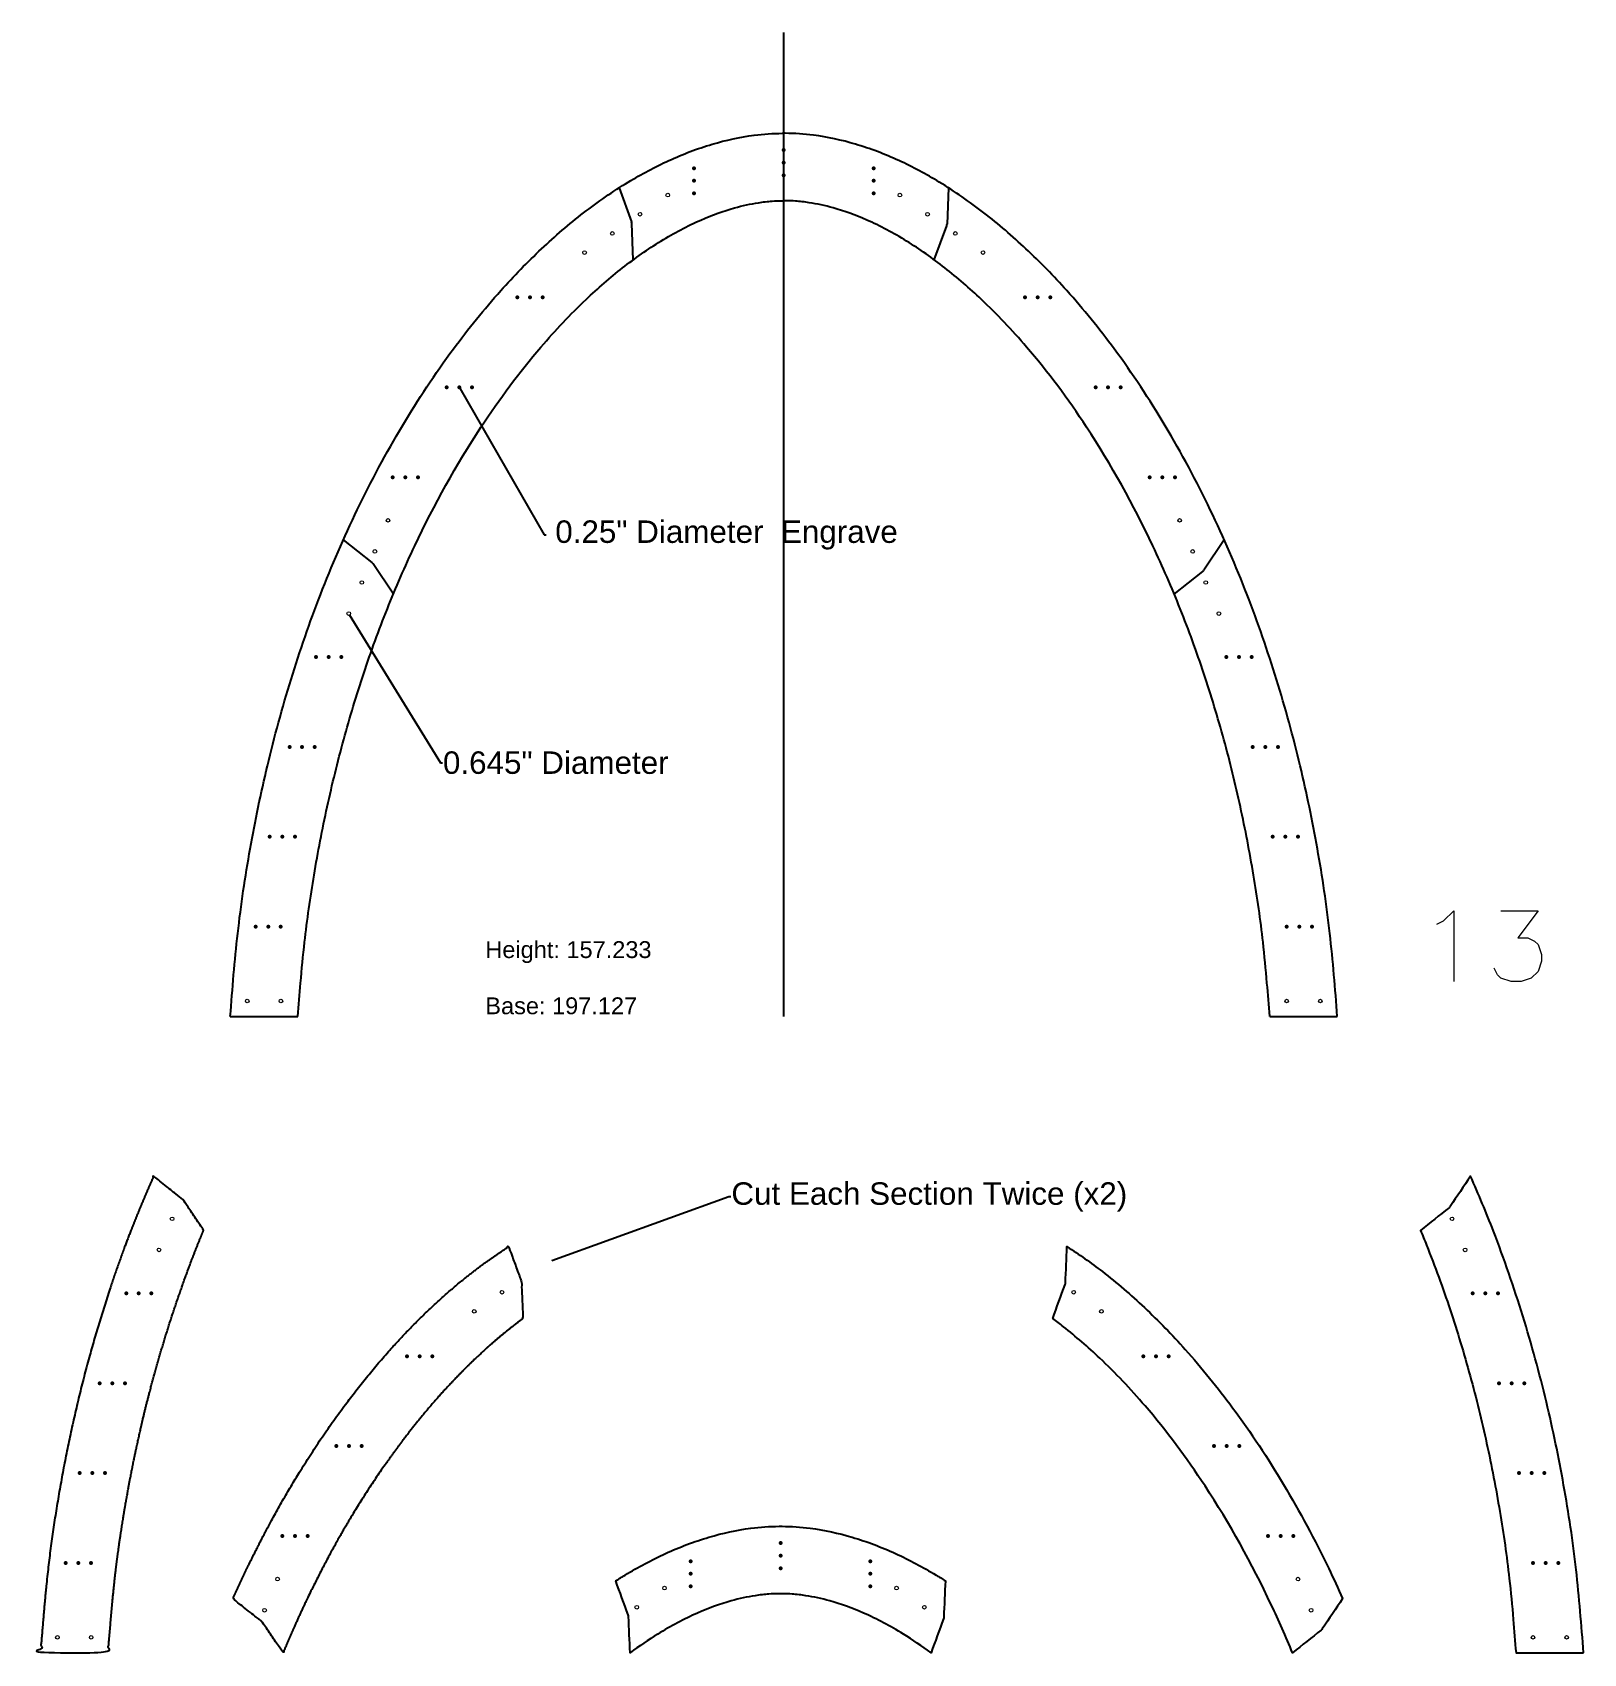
# Model space of a CAD drawing. Header units: inches. Extents: x 1 to 277, y 3 to 291.
import ezdxf
from ezdxf import colors
from ezdxf.entities.mleader import LeaderData, LeaderLine
from ezdxf.math import Vec2, Vec3

# ---------------------------------------------------------------- set-up
doc = ezdxf.new("R2010")
doc.units = ezdxf.units.IN
doc.header["$MEASUREMENT"] = 0
for name, color, linetype, lineweight in [('Annotation', 7, 'Continuous', 9), ('Drilling', 3, 'Continuous', 13), ('Engrave', 4, 'Continuous', 50)]:
    doc.layers.add(name, color=color, linetype=linetype, lineweight=lineweight)
doc.styles.get("Standard").update_dxf_attribs({"font": 'Arial.ttf'})

# ---------------------------------------------------------------- blocks, each defined once
blk = doc.blocks.new('*U75')
at = {"layer": 'Engrave'}
blk.add_point((0, 0), dxfattribs=at)
blk = doc.blocks.new('*U77')
at = {"layer": 'Engrave', "color": 0, "linetype": 'ByBlock', "lineweight": -2, "transparency": 16777216}
for p in [(0, 0), (2.25, 0), (4.5, 0)]:
    blk.add_blockref('*U75', p, dxfattribs=at)
blk = doc.blocks.new('*U78')
at = {"layer": 'Engrave'}
blk.add_point((0, 0), dxfattribs=at)
blk = doc.blocks.new('*U79')
at = {"layer": 'Engrave', "color": 0, "linetype": 'ByBlock', "lineweight": -2, "transparency": 16777216}
for p in [(0, 0), (2.25, 0), (4.5, 0)]:
    blk.add_blockref('*U78', p, dxfattribs=at)
blk = doc.blocks.new('*U80')
at = {"layer": 'Engrave'}
blk.add_point((0, 0), dxfattribs=at)
blk = doc.blocks.new('*U81')
at = {"layer": 'Engrave', "color": 0, "linetype": 'ByBlock', "lineweight": -2, "transparency": 16777216}
for p in [(0, 0), (2.25, 0), (4.5, 0)]:
    blk.add_blockref('*U80', p, dxfattribs=at)
blk = doc.blocks.new('*U82')
at = {"layer": 'Engrave'}
blk.add_point((0, 0), dxfattribs=at)
blk = doc.blocks.new('*U83')
at = {"layer": 'Engrave', "color": 0, "linetype": 'ByBlock', "lineweight": -2, "transparency": 16777216}
for p in [(0, 0), (2.25, 0), (4.5, 0)]:
    blk.add_blockref('*U82', p, dxfattribs=at)
blk = doc.blocks.new('*U84')
at = {"layer": 'Engrave'}
blk.add_point((0, 0), dxfattribs=at)
blk = doc.blocks.new('*U85')
at = {"layer": 'Engrave', "color": 0, "linetype": 'ByBlock', "lineweight": -2, "transparency": 16777216}
for p in [(0, 0), (2.25, 0), (4.5, 0)]:
    blk.add_blockref('*U84', p, dxfattribs=at)
blk = doc.blocks.new('*U86')
at = {"layer": 'Engrave'}
blk.add_point((0, 0), dxfattribs=at)
blk = doc.blocks.new('*U87')
at = {"layer": 'Engrave', "color": 0, "linetype": 'ByBlock', "lineweight": -2, "transparency": 16777216}
for p in [(0, 0), (2.25, 0), (4.5, 0)]:
    blk.add_blockref('*U86', p, dxfattribs=at)
blk = doc.blocks.new('*U88')
at = {"layer": 'Engrave'}
blk.add_point((0, 0), dxfattribs=at)
blk = doc.blocks.new('*U89')
at = {"layer": 'Engrave', "color": 0, "linetype": 'ByBlock', "lineweight": -2, "transparency": 16777216}
for p in [(0, 0), (2.25, 0), (4.5, 0)]:
    blk.add_blockref('*U88', p, dxfattribs=at)
blk = doc.blocks.new('*U90')
at = {"layer": 'Engrave'}
blk.add_point((0, 0), dxfattribs=at)
blk = doc.blocks.new('*U91')
at = {"layer": 'Engrave', "color": 0, "linetype": 'ByBlock', "lineweight": -2, "transparency": 16777216}
for p in [(0, 0), (2.25, 0), (4.5, 0)]:
    blk.add_blockref('*U90', p, dxfattribs=at)
blk = doc.blocks.new('*U92')
at = {"layer": 'Engrave'}
blk.add_point((0, 0), dxfattribs=at)
blk = doc.blocks.new('*U93')
at = {"layer": 'Engrave', "color": 0, "linetype": 'ByBlock', "lineweight": -2, "transparency": 16777216}
for p in [(0, 0), (2.25, 0), (4.5, 0)]:
    blk.add_blockref('*U92', p, dxfattribs=at)
blk = doc.blocks.new('*U94')
at = {"layer": 'Engrave'}
blk.add_point((0, 0), dxfattribs=at)
blk = doc.blocks.new('*U95')
at = {"layer": 'Engrave', "color": 0, "linetype": 'ByBlock', "lineweight": -2, "transparency": 16777216}
for p in [(0, 0), (2.25, 0), (4.5, 0)]:
    blk.add_blockref('*U94', p, dxfattribs=at)
blk = doc.blocks.new('*U96')
at = {"layer": 'Engrave'}
blk.add_point((0, 0), dxfattribs=at)
blk = doc.blocks.new('*U97')
at = {"layer": 'Engrave', "color": 0, "linetype": 'ByBlock', "lineweight": -2, "transparency": 16777216}
for p in [(0, 0), (2.25, 0), (4.5, 0)]:
    blk.add_blockref('*U96', p, dxfattribs=at)
blk = doc.blocks.new('*U98')
at = {"layer": 'Engrave'}
blk.add_point((0, 0), dxfattribs=at)
blk = doc.blocks.new('*U99')
at = {"layer": 'Engrave', "color": 0, "linetype": 'ByBlock', "lineweight": -2, "transparency": 16777216}
for p in [(0, 0), (2.25, 0), (4.5, 0)]:
    blk.add_blockref('*U98', p, dxfattribs=at)
blk = doc.blocks.new('*U100')
at = {"layer": 'Engrave'}
blk.add_point((0, 0), dxfattribs=at)
blk = doc.blocks.new('*U101')
at = {"layer": 'Engrave', "color": 0, "linetype": 'ByBlock', "lineweight": -2, "transparency": 16777216}
for p in [(0, 0), (2.25, 0), (4.5, 0)]:
    blk.add_blockref('*U100', p, dxfattribs=at)
blk = doc.blocks.new('*U102')
at = {"layer": 'Engrave'}
blk.add_point((0, 0), dxfattribs=at)
blk = doc.blocks.new('*U103')
at = {"layer": 'Engrave', "color": 0, "linetype": 'ByBlock', "lineweight": -2, "transparency": 16777216}
for p in [(0, 0), (2.25, 0), (4.5, 0)]:
    blk.add_blockref('*U102', p, dxfattribs=at)
blk = doc.blocks.new('*U104')
at = {"layer": 'Engrave'}
blk.add_point((0, 0), dxfattribs=at)
blk = doc.blocks.new('*U105')
at = {"layer": 'Engrave', "color": 0, "linetype": 'ByBlock', "lineweight": -2, "transparency": 16777216}
for p in [(0, 0), (2.25, 0), (4.5, 0)]:
    blk.add_blockref('*U104', p, dxfattribs=at)
blk = doc.blocks.new('*U106')
at = {"layer": 'Engrave'}
blk.add_point((0, 0), dxfattribs=at)
blk = doc.blocks.new('*U107')
at = {"layer": 'Engrave', "color": 0, "linetype": 'ByBlock', "lineweight": -2, "transparency": 16777216}
for p in [(0, 0), (2.25, 0), (4.5, 0)]:
    blk.add_blockref('*U106', p, dxfattribs=at)
blk = doc.blocks.new('*U108')
at = {"layer": 'Engrave'}
blk.add_point((0, 0), dxfattribs=at)
blk = doc.blocks.new('*U109')
at = {"layer": 'Engrave', "color": 0, "linetype": 'ByBlock', "lineweight": -2, "transparency": 16777216}
for p in [(0, 0), (2.25, 0), (4.5, 0)]:
    blk.add_blockref('*U108', p, dxfattribs=at)
blk = doc.blocks.new('*U110')
at = {"layer": 'Engrave'}
blk.add_point((0, 0), dxfattribs=at)
blk = doc.blocks.new('*U111')
at = {"layer": 'Engrave', "color": 0, "linetype": 'ByBlock', "lineweight": -2, "transparency": 16777216}
for p in [(0, 0), (2.25, 0), (4.5, 0)]:
    blk.add_blockref('*U110', p, dxfattribs=at)
blk = doc.blocks.new('*U112')
at = {"layer": 'Engrave'}
blk.add_point((0, 0), dxfattribs=at)
blk = doc.blocks.new('*U113')
at = {"layer": 'Engrave', "color": 0, "linetype": 'ByBlock', "lineweight": -2, "transparency": 16777216}
for p in [(0, 0), (2.25, 0), (4.5, 0)]:
    blk.add_blockref('*U112', p, dxfattribs=at)
blk = doc.blocks.new('*U114')
at = {"layer": 'Engrave'}
blk.add_point((0, 0), dxfattribs=at)
blk = doc.blocks.new('*U115')
at = {"layer": 'Engrave', "color": 0, "linetype": 'ByBlock', "lineweight": -2, "transparency": 16777216}
for p in [(0, 0), (2.25, 0), (4.5, 0)]:
    blk.add_blockref('*U114', p, dxfattribs=at)
blk = doc.blocks.new('*U116')
at = {"layer": 'Engrave'}
blk.add_point((0, 0), dxfattribs=at)
blk = doc.blocks.new('*U117')
at = {"layer": 'Engrave', "color": 0, "linetype": 'ByBlock', "lineweight": -2, "transparency": 16777216}
for p in [(0, 0), (2.25, 0), (4.5, 0)]:
    blk.add_blockref('*U116', p, dxfattribs=at)
blk = doc.blocks.new('*U118')
at = {"layer": 'Engrave'}
blk.add_point((0, 0), dxfattribs=at)
blk = doc.blocks.new('*U119')
at = {"layer": 'Engrave', "color": 0, "linetype": 'ByBlock', "lineweight": -2, "transparency": 16777216}
for p in [(0, 0), (2.25, 0), (4.5, 0)]:
    blk.add_blockref('*U118', p, dxfattribs=at)
blk = doc.blocks.new('*U120')
at = {"layer": 'Engrave'}
blk.add_point((0, 0), dxfattribs=at)
blk = doc.blocks.new('*U121')
at = {"layer": 'Engrave', "color": 0, "linetype": 'ByBlock', "lineweight": -2, "transparency": 16777216}
for p in [(0, 0), (2.25, 0), (4.5, 0)]:
    blk.add_blockref('*U120', p, dxfattribs=at)
blk = doc.blocks.new('*U122')
at = {"layer": 'Engrave'}
blk.add_point((0, 0), dxfattribs=at)
blk = doc.blocks.new('*U123')
at = {"layer": 'Engrave', "color": 0, "linetype": 'ByBlock', "lineweight": -2, "transparency": 16777216}
for p in [(0, 0), (2.25, 0), (4.5, 0)]:
    blk.add_blockref('*U122', p, dxfattribs=at)
blk = doc.blocks.new('*U124')
at = {"layer": 'Engrave'}
blk.add_point((0, 0), dxfattribs=at)
blk = doc.blocks.new('*U125')
at = {"layer": 'Engrave', "color": 0, "linetype": 'ByBlock', "lineweight": -2, "transparency": 16777216}
for p in [(0, 0), (2.25, 0), (4.5, 0)]:
    blk.add_blockref('*U124', p, dxfattribs=at)
blk = doc.blocks.new('*U126')
at = {"layer": 'Engrave'}
blk.add_point((0, 0), dxfattribs=at)
blk = doc.blocks.new('*U127')
at = {"layer": 'Engrave', "color": 0, "linetype": 'ByBlock', "lineweight": -2, "transparency": 16777216}
for p in [(0, 0), (2.25, 0), (4.5, 0)]:
    blk.add_blockref('*U126', p, dxfattribs=at)
blk = doc.blocks.new('*U128')
at = {"layer": 'Engrave'}
blk.add_point((0, 0), dxfattribs=at)
blk = doc.blocks.new('*U129')
at = {"layer": 'Engrave', "color": 0, "linetype": 'ByBlock', "lineweight": -2, "transparency": 16777216}
for p in [(0, 0), (2.25, 0), (4.5, 0)]:
    blk.add_blockref('*U128', p, dxfattribs=at)
blk = doc.blocks.new('*U130')
at = {"layer": 'Engrave'}
blk.add_point((0, 0), dxfattribs=at)
blk = doc.blocks.new('*U131')
at = {"layer": 'Engrave', "color": 0, "linetype": 'ByBlock', "lineweight": -2, "transparency": 16777216}
for p in [(0, 0), (2.25, 0), (4.5, 0)]:
    blk.add_blockref('*U130', p, dxfattribs=at)
blk = doc.blocks.new('*U132')
at = {"layer": 'Engrave'}
blk.add_point((0, 0), dxfattribs=at)
blk = doc.blocks.new('*U133')
at = {"layer": 'Engrave', "color": 0, "linetype": 'ByBlock', "lineweight": -2, "transparency": 16777216}
for p in [(0, 0), (2.25, 0), (4.5, 0)]:
    blk.add_blockref('*U132', p, dxfattribs=at)
blk = doc.blocks.new('*U134')
at = {"layer": 'Engrave'}
blk.add_point((0, 0), dxfattribs=at)
blk = doc.blocks.new('*U135')
at = {"layer": 'Engrave', "color": 0, "linetype": 'ByBlock', "lineweight": -2, "transparency": 16777216}
for p in [(0, 0), (2.25, 0), (4.5, 0)]:
    blk.add_blockref('*U134', p, dxfattribs=at)
blk = doc.blocks.new('*U136')
at = {"layer": 'Engrave'}
blk.add_point((0, 0), dxfattribs=at)
blk = doc.blocks.new('*U137')
at = {"layer": 'Engrave', "color": 0, "linetype": 'ByBlock', "lineweight": -2, "transparency": 16777216}
for p in [(0, 0), (2.25, 0), (4.5, 0)]:
    blk.add_blockref('*U136', p, dxfattribs=at)
blk = doc.blocks.new('*U138')
at = {"layer": 'Engrave'}
blk.add_point((0, 0), dxfattribs=at)
blk = doc.blocks.new('*U139')
at = {"layer": 'Engrave', "color": 0, "linetype": 'ByBlock', "lineweight": -2, "transparency": 16777216}
for p in [(0, 0), (2.25, 0), (4.5, 0)]:
    blk.add_blockref('*U138', p, dxfattribs=at)
blk = doc.blocks.new('*U140')
at = {"layer": 'Engrave'}
blk.add_point((0, 0), dxfattribs=at)
blk = doc.blocks.new('*U141')
at = {"layer": 'Engrave', "color": 0, "linetype": 'ByBlock', "lineweight": -2, "transparency": 16777216}
for p in [(0, 0), (2.25, 0), (4.5, 0)]:
    blk.add_blockref('*U140', p, dxfattribs=at)
blk = doc.blocks.new('*U142')
at = {"layer": 'Engrave'}
blk.add_point((0, 0), dxfattribs=at)
blk = doc.blocks.new('*U143')
at = {"layer": 'Engrave', "color": 0, "linetype": 'ByBlock', "lineweight": -2, "transparency": 16777216}
for p in [(0, 0), (2.25, 0), (4.5, 0)]:
    blk.add_blockref('*U142', p, dxfattribs=at)
blk = doc.blocks.new('*U144')
at = {"layer": 'Engrave'}
blk.add_point((0, 0), dxfattribs=at)
blk = doc.blocks.new('*U145')
at = {"layer": 'Engrave', "color": 0, "linetype": 'ByBlock', "lineweight": -2, "transparency": 16777216}
for p in [(0, 0), (2.25, 0), (4.5, 0)]:
    blk.add_blockref('*U144', p, dxfattribs=at)
blk = doc.blocks.new('*U146')
at = {"layer": 'Engrave'}
blk.add_point((0, 0), dxfattribs=at)
blk = doc.blocks.new('*U147')
at = {"layer": 'Engrave', "color": 0, "linetype": 'ByBlock', "lineweight": -2, "transparency": 16777216}
for p in [(0, 0), (2.25, 0), (4.5, 0)]:
    blk.add_blockref('*U146', p, dxfattribs=at)

msp = doc.modelspace()

# ---------------------------------------------------------------- linework, layer by layer
for p, q in [((134.87, 116), (134.87, 291.19)), ((105.53, 263.51), (107.74, 257.45)), ((164.22, 263.51), (163.94, 257.07)), ((108.08, 250.71), (107.8, 257.15)), ((161.67, 250.71), (163.88, 256.77)), ((56.44, 200.84), (61.52, 196.81)), ((213.3, 200.84), (209.68, 195.46)), ((65.35, 191.2), (61.73, 196.58)), ((204.39, 191.2), (209.47, 195.24)), ((36.31, 116), (48.35, 116)), ((221.4, 116), (233.43, 116))]:
    msp.add_line(p, q)
for points, knots in [([(36.31, 116), (36.7, 120.94), (37.48, 130.94), (39.72, 145.84), (42.84, 160.94), (46.97, 176.06), (52.24, 191.32), (58.8, 206.46), (66.64, 221.14), (75.25, 234.16), (83.69, 244.6), (91.51, 252.65), (99.08, 259.16), (106.67, 264.43), (114.35, 268.55), (121.87, 271.43), (128.71, 272.92), (133.02, 273.22), (134.78, 273.23), (134.87, 273.23)], [0, 0, 0, 0, 23.44273, 47.487903, 71.286521, 96.431532, 121.649261, 147.658623, 174.450728, 200.344127, 221.48075, 237.901014, 253.431589, 268.680568, 281.563585, 294.589825, 306.676829, 314.590596, 315.007716, 315.007716, 315.007716, 315.007716]), ([(233.43, 116), (233.05, 120.94), (232.27, 130.94), (230.03, 145.84), (226.91, 160.94), (222.77, 176.06), (217.5, 191.32), (210.95, 206.46), (203.11, 221.14), (194.5, 234.16), (186.06, 244.6), (178.23, 252.65), (170.66, 259.16), (163.07, 264.43), (155.4, 268.55), (147.88, 271.43), (141.03, 272.92), (136.72, 273.22), (134.96, 273.23), (134.87, 273.23)], [0, 0, 0, 0, 23.44273, 47.487903, 71.286521, 96.431532, 121.649261, 147.658623, 174.450728, 200.344127, 221.48075, 237.901014, 253.431589, 268.680568, 281.563585, 294.589825, 306.676829, 314.590596, 315.007716, 315.007716, 315.007716, 315.007716]), ([(48.35, 116), (48.51, 118), (48.66, 119.98), (49.04, 124.4), (49.27, 126.83), (49.77, 131.2), (50.02, 133.19), (50.58, 137.18), (50.9, 139.18), (51.57, 143.21), (51.94, 145.24), (52.72, 149.3), (53.13, 151.31), (54.45, 157.34), (55.43, 161.33), (57.6, 169.25), (58.79, 173.18), (61.37, 180.95), (62.77, 184.79), (65.79, 192.35), (67.42, 196.09), (72.63, 207.12), (76.55, 214.21), (84.24, 225.92), (87.81, 230.71), (94.2, 238.17), (96.88, 241.01), (101.79, 245.64), (103.95, 247.52), (108.39, 251), (110.68, 252.6), (115.33, 255.48), (117.71, 256.74), (122.1, 258.67), (124.1, 259.4), (127.53, 260.35), (128.95, 260.66), (131.17, 261), (131.99, 261.09), (133.33, 261.19), (133.85, 261.22), (134.54, 261.23), (134.71, 261.23), (134.87, 261.23)], [1.482851, 1.482851, 1.482851, 1.482851, 11.025856, 11.025856, 23.067177, 23.067177, 33.114905, 33.114905, 43.162632, 43.162632, 53.382703, 53.382703, 63.602775, 63.602775, 84.042917, 84.042917, 104.483059, 104.483059, 124.923201, 124.923201, 145.363343, 145.363343, 186.243628, 186.243628, 216.79706, 216.79706, 237.233315, 237.233315, 252.514679, 252.514679, 267.796044, 267.796044, 283.077409, 283.077409, 295.84059, 295.84059, 304.969616, 304.969616, 310.381352, 310.381352, 313.838933, 313.838933, 314.952382, 314.952382, 314.952382, 314.952382]), ([(221.4, 116), (221.24, 118), (221.08, 119.98), (220.7, 124.4), (220.47, 126.83), (219.98, 131.2), (219.73, 133.19), (219.16, 137.18), (218.85, 139.18), (218.17, 143.21), (217.81, 145.24), (217.03, 149.3), (216.61, 151.31), (215.3, 157.34), (214.32, 161.33), (212.15, 169.25), (210.96, 173.18), (208.37, 180.95), (206.98, 184.79), (203.95, 192.35), (202.33, 196.09), (197.11, 207.12), (193.2, 214.21), (185.5, 225.92), (181.94, 230.71), (175.54, 238.17), (172.86, 241.01), (167.96, 245.64), (165.8, 247.52), (161.35, 251), (159.07, 252.6), (154.41, 255.48), (152.04, 256.74), (147.65, 258.67), (145.64, 259.4), (142.22, 260.35), (140.8, 260.66), (138.58, 261), (137.76, 261.09), (136.41, 261.19), (135.89, 261.22), (135.21, 261.23), (135.04, 261.23), (134.87, 261.23)], [1.482851, 1.482851, 1.482851, 1.482851, 11.025856, 11.025856, 23.067177, 23.067177, 33.114905, 33.114905, 43.162632, 43.162632, 53.382703, 53.382703, 63.602775, 63.602775, 84.042917, 84.042917, 104.483059, 104.483059, 124.923201, 124.923201, 145.363343, 145.363343, 186.243628, 186.243628, 216.79706, 216.79706, 237.233315, 237.233315, 252.514679, 252.514679, 267.796044, 267.796044, 283.077409, 283.077409, 295.84059, 295.84059, 304.969616, 304.969616, 310.381352, 310.381352, 313.838933, 313.838933, 314.952382, 314.952382, 314.952382, 314.952382]), ([(277.28, 2.71), (273.27, 2.71), (269.26, 2.71), (265.25, 2.71), (265.09, 4.71), (264.93, 6.69), (264.55, 11.11), (264.32, 13.54), (263.83, 17.92), (263.58, 19.9), (263.01, 23.89), (262.7, 25.89), (262.02, 29.92), (261.66, 31.96), (260.88, 36.01), (260.46, 38.02), (259.15, 44.05), (258.17, 48.04), (256, 55.96), (254.81, 59.89), (252.22, 67.66), (250.83, 71.5), (248.96, 76.16), (248.61, 77.04), (248.24, 77.92), (249.94, 79.26), (251.63, 80.61), (253.32, 81.95), (253.4, 82.02), (253.47, 82.09), (253.53, 82.18), (254.74, 83.97), (255.94, 85.76), (257.15, 87.55), (258.59, 84.34), (262, 76.17), (266.62, 62.77), (270.76, 47.65), (273.88, 32.55), (276.12, 17.65), (276.9, 7.65), (277.28, 2.71)], [0, 0, 0, 0, 1, 1, 1, 10.543005, 10.543005, 22.584326, 22.584326, 32.632054, 32.632054, 42.679781, 42.679781, 52.899853, 52.899853, 63.119924, 63.119924, 83.560066, 83.560066, 104.000208, 104.000208, 124.44035, 124.44035, 129.196148, 129.196148, 129.196148, 130.196148, 130.196148, 130.196148, 130.500871, 130.500871, 130.500871, 131.500871, 131.500871, 131.500871, 148.177081, 173.394811, 198.539822, 222.338439, 246.383613, 269.826342, 269.826342, 269.826342, 269.826342]), ([(185.02, 68.57), (185.02, 68.47), (185, 68.37), (184.96, 68.27), (184.22, 66.25), (183.49, 64.23), (182.75, 62.21), (183.39, 61.74), (184.02, 61.26), (186.88, 59.02), (189.04, 57.15), (193.94, 52.51), (196.63, 49.67), (203.02, 42.22), (206.58, 37.42), (214.28, 25.72), (218.2, 18.62), (223.01, 8.45), (224.27, 5.59), (225.47, 2.71), (227.17, 4.06), (228.86, 5.4), (230.55, 6.75), (230.63, 6.81), (230.7, 6.89), (230.76, 6.97), (231.97, 8.76), (233.18, 10.56), (234.38, 12.35), (233.58, 14.15), (230.37, 21.07), (224.19, 32.64), (215.58, 45.67), (207.14, 56.1), (199.32, 64.16), (192.24, 70.24), (187.46, 73.63), (185.3, 75.02), (185.21, 72.87), (185.11, 70.72), (185.02, 68.57)], [0, 0, 0, 0, 0.306314, 0.306314, 0.306314, 1.306314, 1.306314, 1.306314, 5.642364, 5.642364, 20.923729, 20.923729, 41.359984, 41.359984, 71.913416, 71.913416, 112.7937, 112.7937, 128.478044, 128.478044, 128.478044, 129.478044, 129.478044, 129.478044, 129.782767, 129.782767, 129.782767, 130.782767, 130.782767, 130.782767, 140.115918, 166.908023, 192.801422, 213.938045, 230.358309, 245.888885, 258.057818, 258.057818, 258.057818, 259.057818, 259.057818, 259.057818, 259.057818]), ([(107.17, 9.46), (107.2, 9.36), (107.22, 9.26), (107.23, 9.16), (107.32, 7.01), (107.41, 4.86), (107.5, 2.71), (109.12, 3.9), (110.76, 5.01), (114.76, 7.48), (117.13, 8.74), (121.52, 10.67), (123.53, 11.4), (126.95, 12.36), (128.37, 12.66), (130.59, 13), (131.41, 13.1), (132.75, 13.19), (133.28, 13.22), (133.96, 13.23), (134.13, 13.23), (134.3, 13.23), (134.46, 13.23), (134.63, 13.23), (135.31, 13.22), (135.84, 13.19), (137.18, 13.1), (138, 13), (140.22, 12.66), (141.64, 12.36), (145.06, 11.4), (147.07, 10.67), (151.46, 8.74), (153.83, 7.48), (157.83, 5.01), (159.47, 3.9), (161.09, 2.71), (161.83, 4.73), (162.57, 6.75), (163.3, 8.77), (163.34, 8.87), (163.36, 8.97), (163.36, 9.07), (163.45, 11.22), (163.55, 13.37), (163.64, 15.52), (163.09, 15.87), (160.23, 17.65), (154.82, 20.56), (147.3, 23.43), (140.46, 24.92), (136.14, 25.22), (134.38, 25.23), (134.3, 25.23), (134.21, 25.23), (132.45, 25.22), (128.13, 24.92), (121.29, 23.43), (113.77, 20.56), (108.36, 17.65), (105.5, 15.87), (104.95, 15.52), (105.69, 13.5), (106.43, 11.48), (107.17, 9.46)], [0, 0, 0, 0, 0.306314, 0.306314, 0.306314, 1.306314, 1.306314, 1.306314, 12.251628, 12.251628, 27.532993, 27.532993, 40.296174, 40.296174, 49.4252, 49.4252, 54.836936, 54.836936, 58.294517, 58.294517, 59.407966, 59.407966, 59.407966, 60.521416, 60.521416, 63.978997, 63.978997, 69.390732, 69.390732, 78.519759, 78.519759, 91.28294, 91.28294, 106.564305, 106.564305, 117.509619, 117.509619, 117.509619, 118.509619, 118.509619, 118.509619, 118.815933, 118.815933, 118.815933, 119.815933, 119.815933, 119.815933, 122.895978, 135.778995, 148.805235, 160.892239, 168.806006, 169.223126, 169.223126, 169.223126, 169.640247, 177.554014, 189.641017, 202.667258, 215.550275, 218.63032, 218.63032, 218.63032, 219.63032, 219.63032, 219.63032, 219.63032])]:
    msp.add_open_spline(points, degree=3, knots=knots)
for points in [[(107.8, 257.15), (107.8, 257.26), (107.78, 257.36), (107.74, 257.45)], [(163.88, 256.77), (163.92, 256.86), (163.94, 256.97), (163.94, 257.07)], [(61.73, 196.58), (61.67, 196.67), (61.6, 196.74), (61.52, 196.81)], [(209.47, 195.24), (209.55, 195.3), (209.62, 195.38), (209.68, 195.46)]]:
    msp.add_open_spline(points, degree=3)
for points, weights, knots in [([(31.57, 77.92), (31.2, 77.04), (30.84, 76.16), (28.98, 71.5), (27.59, 67.66), (25, 59.89), (23.81, 55.96), (21.64, 48.04), (20.66, 44.05), (19.35, 38.02), (18.93, 36.01), (18.15, 31.96), (17.79, 29.92), (17.11, 25.89), (16.8, 23.89), (16.23, 19.9), (15.98, 17.92), (15.49, 13.54), (15.26, 11.11), (14.88, 6.69), (14.72, 4.71), (14.56, 2.71), (10.55, 2.71), (6.54, 2.71), (2.53, 2.71), (2.91, 7.65), (3.69, 17.65), (5.93, 32.55), (9.05, 47.65), (13.19, 62.77), (17.81, 76.17), (21.22, 84.34), (22.66, 87.55), (24.35, 86.21), (26.04, 84.86), (27.73, 83.52), (27.81, 83.45), (27.88, 83.38), (27.94, 83.29), (29.15, 81.5), (30.36, 79.71), (31.57, 77.92)], [1, 1, 1, 1, 1, 1, 1, 1, 1, 1, 1, 1, 1, 1, 1, 1, 1, 1, 1, 1, 1, 1, 1, 1, 1, 1, 1, 1, 1, 1, 1, 1, 1, 1, 1, 1, 0.992216577777, 0.992216577777, 1, 1, 1, 1], [0, 0, 0, 0, 4.755798, 4.755798, 25.19594, 25.19594, 45.636082, 45.636082, 66.076225, 66.076225, 76.296296, 76.296296, 86.516367, 86.516367, 96.564094, 96.564094, 106.611822, 106.611822, 118.653143, 118.653143, 128.196148, 128.196148, 128.196148, 129.196148, 129.196148, 129.196148, 152.638878, 176.684052, 200.482669, 225.62768, 250.845409, 267.52162, 267.52162, 267.52162, 268.52162, 268.52162, 268.52162, 268.827534, 268.827534, 268.827534, 269.827534, 269.827534, 269.827534, 269.827534]), ([(42.08, 8.09), (43.29, 6.3), (44.5, 4.5), (45.71, 2.71), (46.91, 5.59), (48.17, 8.45), (52.99, 18.62), (56.9, 25.72), (64.6, 37.42), (68.16, 42.22), (72.85, 47.68), (75.45, 50.62), (78.18, 53.4), (82.14, 57.15), (84.3, 59.02), (87.16, 61.26), (87.79, 61.74), (88.43, 62.21), (88.34, 64.36), (88.25, 66.51), (88.16, 68.66), (88.15, 68.76), (88.13, 68.86), (88.1, 68.96), (87.36, 70.98), (86.62, 73), (85.88, 75.02), (83.72, 73.63), (78.94, 70.24), (71.87, 64.16), (64.04, 56.1), (55.6, 45.67), (46.99, 32.64), (40.81, 21.07), (37.6, 14.15), (36.8, 12.35), (38.49, 11), (40.18, 9.66), (41.88, 8.31), (41.96, 8.25), (42.02, 8.17), (42.08, 8.09)], [1, 1, 1, 1, 1, 1, 1, 1, 1, 1, 1, 1, 1, 1, 1, 1, 1, 1, 1, 1, 1, 1, 1, 1, 1, 1, 1, 1, 1, 1, 1, 1, 1, 1, 1, 1, 1, 1, 1, 0.992216577777, 0.992216577777, 1], [0, 0, 0, 0, 1, 1, 1, 16.684344, 16.684344, 57.564629, 57.564629, 88.118061, 88.118061, 94.946936, 108.554316, 108.554316, 123.83568, 123.83568, 128.171731, 128.171731, 128.171731, 129.171731, 129.171731, 129.171731, 129.478044, 129.478044, 129.478044, 130.478044, 130.478044, 130.478044, 142.646978, 158.177553, 174.597818, 195.73444, 221.627839, 248.419944, 257.753096, 257.753096, 257.753096, 258.753096, 258.753096, 258.753096, 259.05901, 259.05901, 259.05901, 259.05901])]:
    msp.add_rational_spline(points, weights, degree=3, knots=knots)
at = {"layer": 'Annotation'}
for points in [[(251.16, 132.42), (252.36, 133.02), (254.16, 134.82), (254.16, 122.22)], [(262.56, 134.82), (269.17, 134.82), (265.57, 130.02), (267.37, 130.02), (268.57, 129.42), (269.17, 128.82), (269.77, 127.02), (269.77, 125.82), (269.17, 124.02), (267.97, 122.82), (266.17, 122.22), (264.37, 122.22), (262.56, 122.82), (261.96, 123.42), (261.36, 124.62)]]:
    msp.add_lwpolyline(points, dxfattribs=at)
at = {"layer": 'Drilling'}
for centre in [(114.21, 262.23), (155.54, 262.23), (109.27, 258.82), (160.47, 258.82), (104.34, 255.41), (165.41, 255.41), (99.4, 252), (170.35, 252), (64.39, 204.32), (205.36, 204.32), (62.06, 198.79), (207.68, 198.79), (59.74, 193.26), (210.01, 193.26), (57.41, 187.73), (212.34, 187.73), (39.33, 118.75), (45.33, 118.75), (224.41, 118.75), (230.41, 118.75), (25.95, 79.97), (253.86, 79.97), (23.62, 74.44), (256.19, 74.44), (84.69, 66.91), (186.49, 66.91), (79.75, 63.5), (191.43, 63.5), (44.74, 15.83), (113.63, 14.23), (154.96, 14.23), (226.44, 15.83), (42.42, 10.29), (108.69, 10.82), (159.9, 10.82), (228.77, 10.29), (5.54, 5.46), (11.54, 5.46), (268.27, 5.46), (274.27, 5.46)]:
    msp.add_circle(centre, 0.323, dxfattribs=at)

# ---------------------------------------------------------------- block references
at = {"layer": 'Engrave', "rotation": 270}
for name, p in [('*U93', (134.87, 270.23)), ('*U91', (118.87, 267.02)), ('*U129', (134.3, 22.23)), ('*U127', (118.3, 19.02))]:
    msp.add_blockref(name, p, dxfattribs=at)
at = {"layer": 'Engrave', "xscale": -1, "rotation": 90}
for name, p in [('*U111', (134.87, 270.23)), ('*U109', (150.87, 267.02)), ('*U133', (134.3, 22.23)), ('*U131', (150.3, 19.02))]:
    msp.add_blockref(name, p, dxfattribs=at)
at = {"layer": 'Engrave'}
for name, p in [('*U89', (87.42, 244)), ('*U87', (74.87, 228)), ('*U85', (65.23, 212)), ('*U83', (51.57, 180)), ('*U81', (46.86, 164)), ('*U79', (43.31, 148)), ('*U77', (40.81, 132)), ('*U119', (17.78, 66.71)), ('*U125', (67.78, 55.5)), ('*U117', (13.07, 50.71)), ('*U123', (55.22, 39.5)), ('*U115', (9.52, 34.71)), ('*U121', (45.58, 23.5)), ('*U113', (7.02, 18.71))]:
    msp.add_blockref(name, p, dxfattribs=at)
at = {"layer": 'Engrave', "xscale": -1}
for name, p in [('*U107', (182.32, 244)), ('*U105', (194.88, 228)), ('*U103', (204.52, 212)), ('*U101', (218.17, 180)), ('*U99', (222.89, 164)), ('*U97', (226.44, 148)), ('*U95', (228.94, 132)), ('*U147', (262.02, 66.71)), ('*U139', (203.4, 55.5)), ('*U145', (266.74, 50.71)), ('*U137', (215.96, 39.5)), ('*U143', (270.29, 34.71)), ('*U135', (225.6, 23.5)), ('*U141', (272.79, 18.71))]:
    msp.add_blockref(name, p, dxfattribs=at)

# ---------------------------------------------------------------- texts
at = {"layer": 'Annotation', "insert": (81.73, 129.4), "char_height": 3, "attachment_point": 1}
msp.add_mtext_dynamic_manual_height_columns('Height: 157.233\\P \\PBase: 197.127', width=45.2102, gutter_width=1, heights=[0], dxfattribs=at)

# ---------------------------------------------------------------- leaders
at = {"layer": 'Annotation'}
ml = msp.add_multileader_mtext('Standard', dxfattribs=at)
ml.set_content('\\A1; 0.25" Diameter  Engrave', color=256)
ml.set_leader_properties()
ml.build(insert=Vec2(0, 0))
ml.multileader.update_dxf_attribs({"text_right_attachment_type": 6, "dogleg_length": 0.36, "arrow_head_size": 0.18})
ctx = ml.context
ctx.base_point, ctx.arrow_head_size, ctx.landing_gap_size, ctx.plane_origin = Vec3(92.54, 201.73), 0.18, 0.09, Vec3(217.72, 181.03)
ctx.right_attachment = 6
notes = []
notes.append((ctx, [(1, (1, 1, 0), (92.18, 201.73), (1, 0), 0.36, [(0, [(77.12, 228)], 0, [])])]))
ctx.mtext.insert, ctx.mtext.flow_direction = Vec3(92.63, 204.31), 5
ml = msp.add_multileader_mtext('Standard', dxfattribs=at)
ml.set_content('\\A1;0.645" Diameter', color=256)
ml.set_leader_properties()
ml.build(insert=Vec2(0, 0))
ml.multileader.update_dxf_attribs({"text_right_attachment_type": 6, "dogleg_length": 0.36, "arrow_head_size": 0.18})
ctx = ml.context
ctx.base_point, ctx.arrow_head_size, ctx.landing_gap_size, ctx.plane_origin = Vec3(74.09, 161.17), 0.18, 0.09, Vec3(199.28, 140.46)
ctx.right_attachment = 6
notes.append((ctx, [(1, (1, 1, 0), (73.73, 161.17), (1, 0), 0.36, [(0, [(57.41, 187.73)], 0, [])])]))
ctx.mtext.insert, ctx.mtext.flow_direction = Vec3(74.18, 163.19), 5
ml = msp.add_multileader_mtext('Standard', dxfattribs=at)
ml.set_content('\\A1;Cut Each Section Twice (x2) ', color=256)
ml.set_leader_properties()
ml.build(insert=Vec2(0, 0))
ml.multileader.update_dxf_attribs({"text_right_attachment_type": 6, "dogleg_length": 0.36, "arrow_head_size": 0.18})
ctx = ml.context
ctx.base_point, ctx.arrow_head_size, ctx.landing_gap_size, ctx.plane_origin = Vec3(125.45, 83.93), 0.18, 0.09, Vec3(260.99, 48.69)
ctx.right_attachment = 6
notes.append((ctx, [(1, (1, 1, 0), (125.09, 83.93), (1, 0), 0.36, [(0, [(93.42, 72.47)], 0, [])])]))
ctx.mtext.insert, ctx.mtext.flow_direction = Vec3(125.54, 86.47), 5
for ctx, leaders in notes:
    for number, flags, end, landing, length, lines in leaders:
        leader = LeaderData()
        leader.index, (leader.has_last_leader_line, leader.has_dogleg_vector, leader.attachment_direction) = number, flags
        leader.last_leader_point, leader.dogleg_vector, leader.dogleg_length = Vec3(end), Vec3(landing), length
        for number, points, colour, breaks in lines:
            line = LeaderLine()
            line.index, line.vertices, line.color, line.breaks = number, Vec3.list(points), colors.encode_raw_color(colour), breaks
            leader.lines.append(line)
        ctx.leaders.append(leader)

doc.saveas('drawing.dxf')
